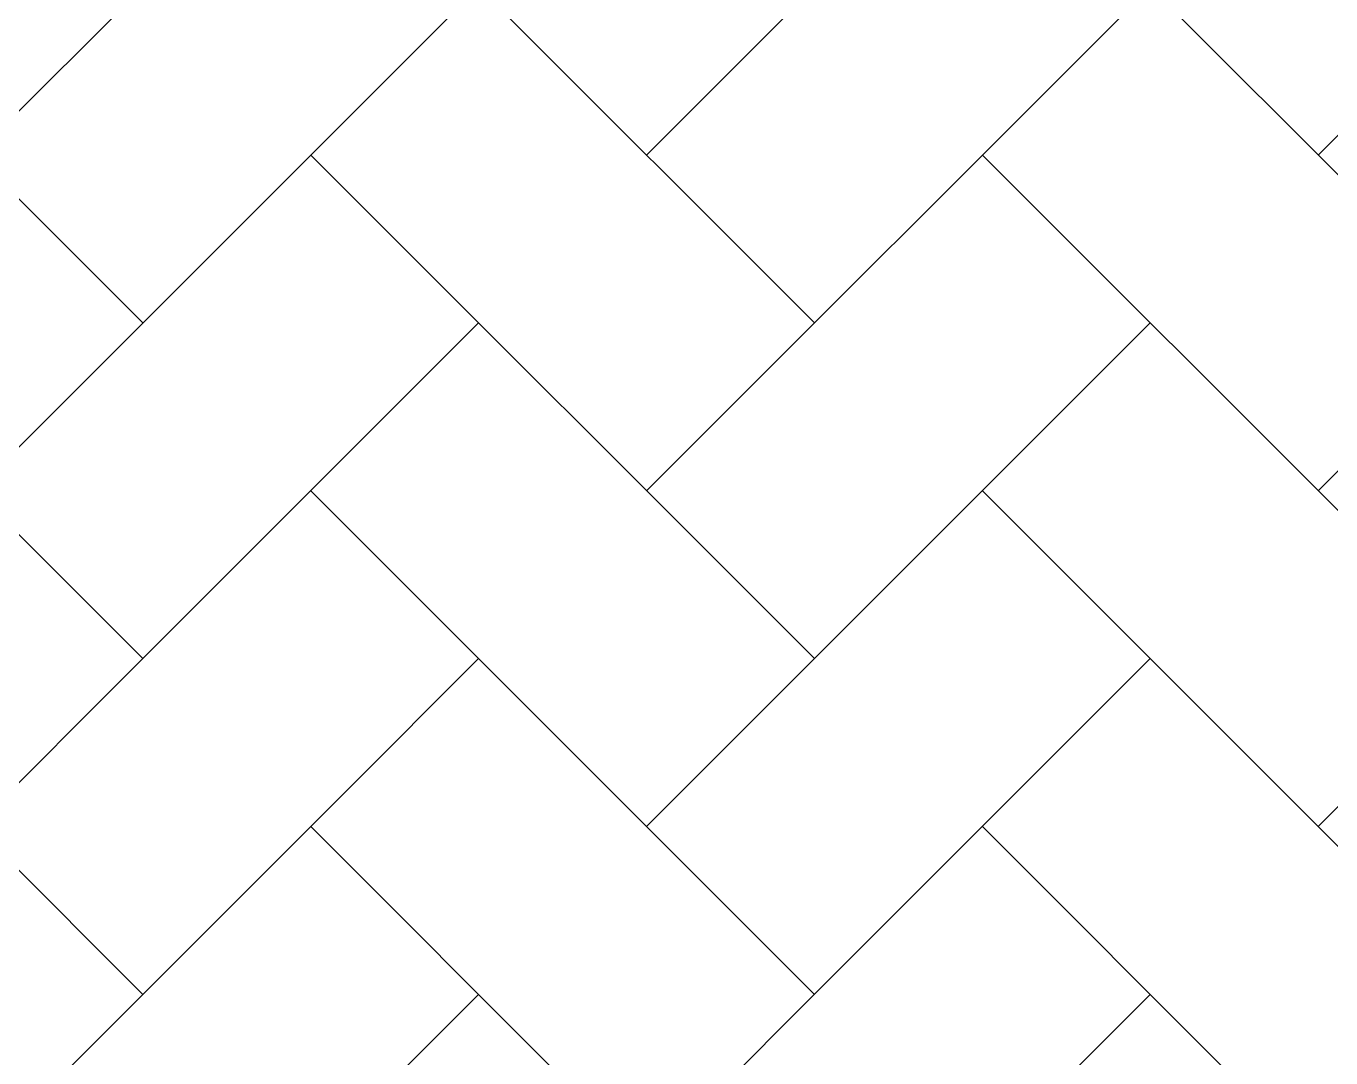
# Model space of a CAD drawing. Header units: metres. Extents: x 42 to 199, y -121 to 268.
# Drawn here: x 83.481 to 84.598, y -80.242 to -79.358 of the extents above; entities that cross this region are included whole.
import ezdxf

# ---------------------------------------------------------------- set-up
doc = ezdxf.new("R2010")
doc.units = ezdxf.units.M
doc.header["$LTSCALE"] = 0.3
doc.layers.add('A-ELEVATION 3', color=8, linetype='Continuous')
doc.layers.add('A-Hatch', color=8, linetype='Continuous', lineweight=9)
doc.layers.add('DA HOUSE ARCH LAYOUT', color=8, linetype='Continuous', lineweight=9)

# ---------------------------------------------------------------- blocks, each defined once
blk = doc.blocks.new('DA HOUSE ARCH LAYOUT')
at = {"layer": 'A-Hatch', "transparency": 33554559}
h = blk.add_hatch(dxfattribs=at)
h.set_pattern_fill('AR-HBONE', color=8, scale=0.002, angle=180)
h.set_pattern_definition([(225, (-128.78441, 160.62717), (-3e-16, -0.2873682), [0.6096, -0.2032]), (315, (-128.9281, 160.48348), (-4e-16, -0.2873682), [0.6096, -0.2032])])
edge = h.paths.add_edge_path()
edge.add_line((-22.457, -16.1204), (-21.7821, -11.2065))
edge.add_line((-21.7821, -11.2065), (-21.5246, -11.2419))
edge.add_line((-21.5246, -11.2419), (-20.5047, -4))
edge.add_line((-20.5047, -4), (-10.65, -4))
edge.add_line((-10.65, -4), (-10.65, -11.845))
edge.add_line((-10.65, -11.845), (-5.22, -11.8479))
edge.add_line((-5.22, -11.8479), (-5.22, -21.7856))
edge.add_line((-5.22, -21.7856), (-8.9455, -21.4152))
edge.add_arc((-7.9603, -9.0186), 12.4357, 225.4515, 265.45622, ccw=False)
edge.add_arc((-19.8206, -20.7957), 4.2817, 42.901, 78.5624)
edge.add_line((-18.9715, -16.599), (-22.457, -16.1204))
at = {"layer": 'A-ELEVATION 3', "color": 8, "ltscale": 0.25}
for points in [[(-21.0106, -16.319), (-19.9059, -16.4707), (-20.0998, -17.8825), (-19.9059, -16.4707), (-18.9715, -16.599, -0.134491), (-17.5138, -17.222), (-15.8544, -18.54, 0.148719), (-9.6733, -21.3429)], [(-20.0008, -17.8961), (-19.8205, -16.5834), (-18.9851, -16.6981, -0.134491), (-17.576, -17.3003), (-15.9185, -18.6168, 0.122484), (-10.8752, -21.2234, 0.122484)]]:
    blk.add_lwpolyline(points, format="xyb", dxfattribs=at)

msp = doc.modelspace()

# ---------------------------------------------------------------- block references
at = {"layer": 'DA HOUSE ARCH LAYOUT'}
msp.add_blockref('DA HOUSE ARCH LAYOUT', (97.1462, -60.628), dxfattribs=at)

doc.saveas('drawing.dxf')
